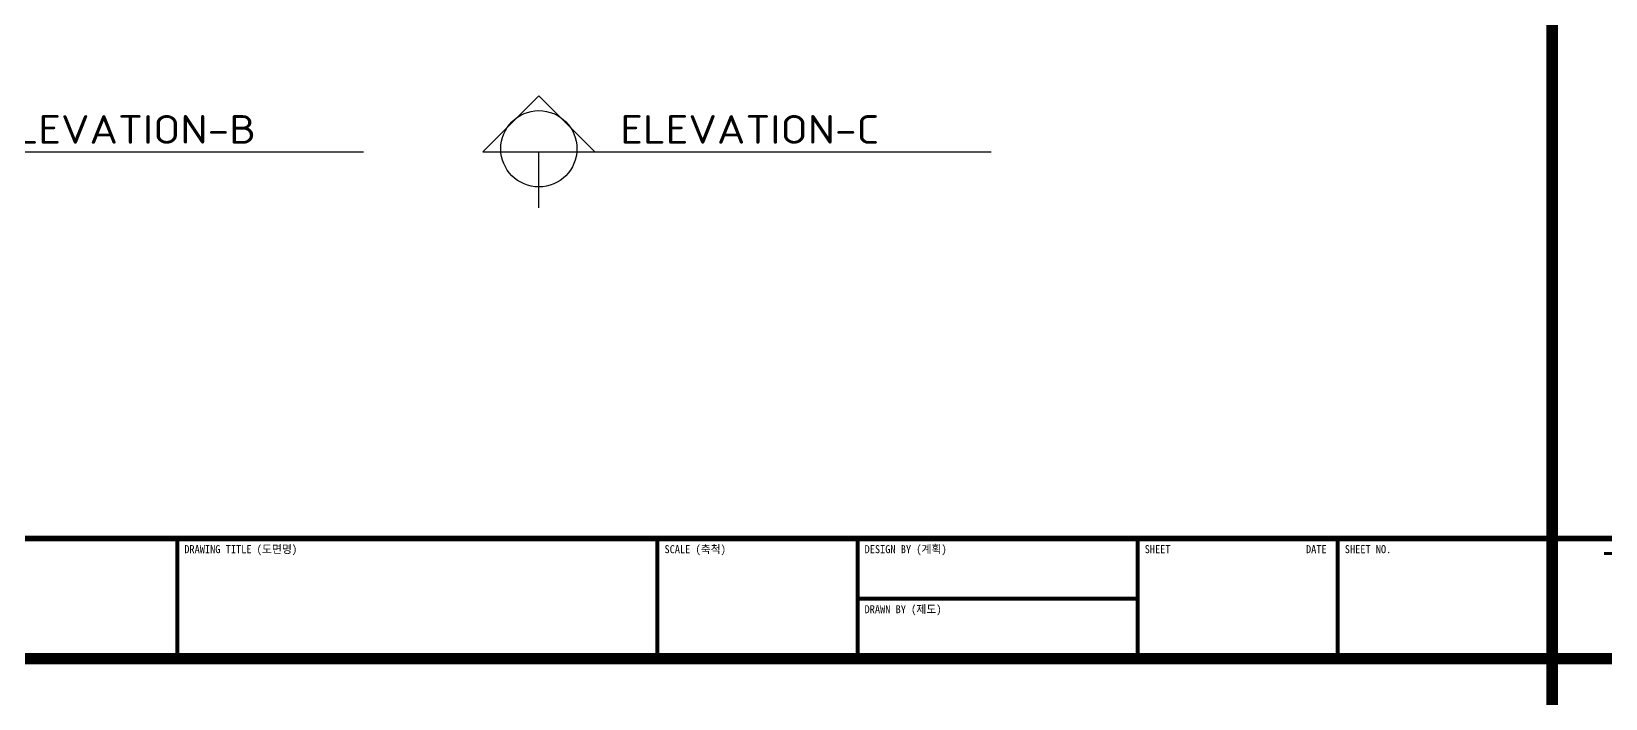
# Model space of a CAD drawing. Extents: x 0 to 79700, y -68 to 28499.
# Drawn here: x 59089 to 67349, y 8664 to 12161 of the extents above; entities that cross this region are included whole.
import ezdxf

# ---------------------------------------------------------------- set-up
doc = ezdxf.new("R2010")
doc.units = 0
doc.header["$LTSCALE"] = 50
doc.header["$MEASUREMENT"] = 0
doc.layers.get('0').update_dxf_attribs({"linetype": 'CONTINUOUS'})
doc.styles.add('3', font='swissk.ttf')
doc.styles.add('4', font='')
doc.styles.get("Standard").update_dxf_attribs({"font": 'architxt.shx'})
doc.styles.get('4').set_extended_font_data('DotumChe')

# ---------------------------------------------------------------- blocks, each defined once
blk = doc.blocks.new('forma3')
blk.add_line((0, 297), (420, 297))
at = {"const_width": 2}
blk.add_lwpolyline([(0, 297), (0, 0), (420, 0), (420, 297)], close=True, dxfattribs=at)
for points, const_width in [([(420, 21), (0, 21)], 1), ([(179.5, 0), (179.5, 21)], 0.7), ([(263.5, 0), (263.5, 21)], 0.7), ([(298.5, 0), (298.5, 21)], 0.7), ([(347.5, 0), (347.5, 21)], 0.7), ([(382.5, 0), (382.5, 21)], 0.7), ([(347.5, 10.5), (298.5, 10.5)], 0.7)]:
    blk.add_lwpolyline(points, dxfattribs=dict(const_width=const_width))
for s, height, style, p in [('DRAWING TITLE (도면명)', 1.4, '4', (180.72, 18.44)), ('SCALE (축척)', 1.4, '4', (264.72, 18.44)), ('DESIGN BY (계획)', 1.4, '4', (299.72, 18.44)), ('SHEET', 1.4, '4', (348.72, 18.44)), ('DATE', 1.4, '4', (376.93, 18.44)), ('SHEET NO.', 1.4, '4', (383.72, 18.44)), ('TAS', 4.9, '3', (8.89, 13.75)), ('DRAWN BY (제도)', 1.4, '4', (299.72, 7.94))]:
    blk.add_text(s, height=height, dxfattribs=dict(style=style)).set_placement(p)

msp = doc.modelspace()

# ---------------------------------------------------------------- linework, layer by layer
at = {"color": 7, "linetype": 'ByBlock', "ltscale": 200}
for p, q in [((61458.38167, 11529.6253), (61752.23956, 11823.48318)), ((61752.23956, 11823.48318), (62046.09744, 11529.6253)), ((61750.00816, 11529.53019), (61750.00816, 11236.5386))]:
    msp.add_line(p, q, dxfattribs=at)
at = {"ltscale": 200}
for p, q in [((58165.9425, 11529.6253), (60832.27926, 11529.6253)), ((61458.38167, 11529.6253), (64124.71843, 11529.6253))]:
    msp.add_line(p, q, dxfattribs=at)
at = {"color": 7, "linetype": 'ByBlock', "ltscale": 200}
msp.add_circle((61752.00662, 11545.96339), 200, dxfattribs=at)

# ---------------------------------------------------------------- block references
at = {"xscale": 30, "yscale": 30, "zscale": 30}
for p in [(54469.50283, 8872.39417), (67069.50283, 8872.39417), (54469.50283, -37.60583), (67069.50283, -37.60583)]:
    msp.add_blockref('forma3', p, dxfattribs=at)

# ---------------------------------------------------------------- texts
at = {"color": 7, "ltscale": 200, "width": 1.3}
for s, p in [('ELEVATION-B', (58886.25804, 11572.58859)), ('ELEVATION-C', (62178.69721, 11572.58859))]:
    msp.add_text(s, height=150, dxfattribs=at).set_placement(p)

doc.saveas('drawing.dxf')
